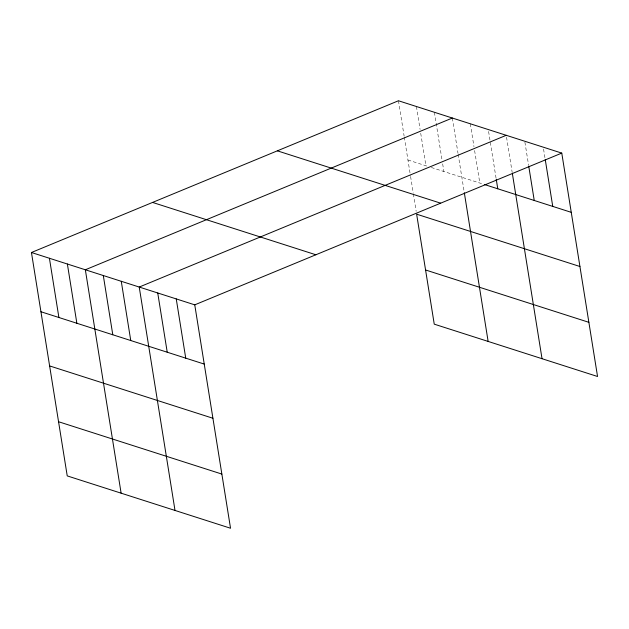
<?xml version="1.0" encoding="UTF-8"?>
<svg xmlns="http://www.w3.org/2000/svg" width="629" height="629" viewBox="0 0 629 629"><rect width="100%" height="100%" fill="white"/><g stroke="black" fill="none" stroke-linecap="round" stroke-linejoin="round"><path stroke-width="0.47" stroke-dasharray="3.15 2.36" d="M407.954 160.002L427.712 166.331M431.305 167.487L482.498 183.896M543.566 149.081L544.942 157.675M524.908 142.193L528.58 165.12M506.549 137.216L512.21 172.566M488.591 131.453L496.084 178.274M470.319 123.787L473.991 146.722M474.604 150.543L479.809 183.031M452.353 118.032L458.014 153.382M458.171 154.341L464.171 191.782M434.395 112.277L442.045 160.049M442.659 163.87L443.877 171.513M416.429 106.513L420.101 129.448M420.715 133.269L425.919 165.757M398.464 100.758L404.132 136.116M404.282 137.067L410.43 175.475M410.588 176.442L413.222 192.891M413.379 193.858L416.17 211.265"/><path stroke-width="0.94" d="M31.45 252.504L194.754 304.845L230.536 528.242L67.232 475.901L31.45 252.504L398.464 100.758L561.768 153.099L597.55 376.496L434.246 324.155L416.634 214.174L579.93 266.507M452.353 118.032L85.34 269.778L121.122 493.175M506.243 135.306L139.229 287.052L175.011 510.441M194.754 304.845L561.768 153.099M484.299 184.47L571.258 212.335M277.35 150.834L440.654 203.175M425.574 269.983L588.87 322.323M152.564 202.428L315.868 254.769M40.94 311.748L204.244 364.081M49.612 365.921L212.917 418.254M58.552 421.729L221.856 474.069M545.249 159.585L552.749 206.406M528.73 166.08L534.241 200.478M512.368 173.525L542.025 358.703M496.242 179.234L497.767 188.786M464.32 192.749L488.135 341.429M176.246 298.909L185.736 358.153M157.737 292.98L167.228 352.216M121.263 281.289L130.753 340.533M103.305 275.533L112.788 334.777M67.374 264.023L76.864 323.259M49.416 258.26L58.898 317.503"/></g></svg>
